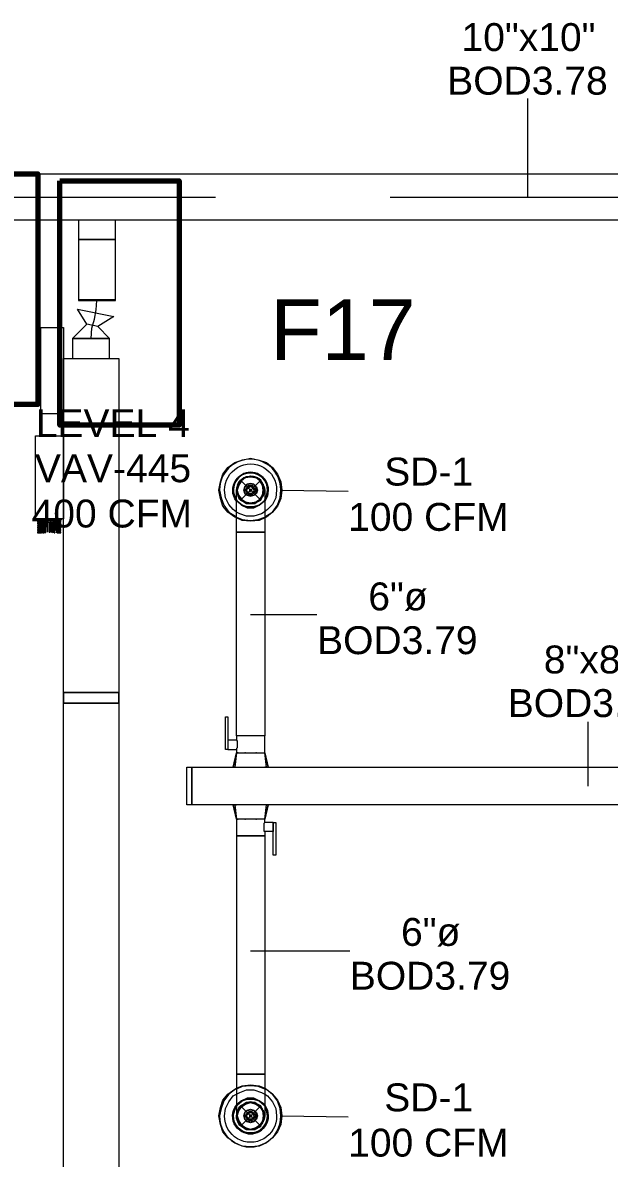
# Model space of a CAD drawing. Header units: metres. Extents: x 29 to 268, y -7 to 151.
# Drawn here: x 43.1 to 46.3, y 37.96 to 44.16 of the extents above; entities that cross this region are included whole.
import ezdxf

# ---------------------------------------------------------------- set-up
doc = ezdxf.new("R2010")
doc.units = ezdxf.units.M
doc.layers.add('HVAC - Ductos', color=5, linetype='Continuous', lineweight=50)
doc.layers.add('PDF2_Geometry', color=7, linetype='Continuous', true_color=0xaaaaaa)
doc.layers.add('PDF2_Text', color=7, linetype='Continuous')
doc.styles.add('PDF Arial-BoldMT-Identity-H', font='arial.ttf')
doc.styles.add('PDF Helvetica', font='')
doc.styles.get('PDF Helvetica').set_extended_font_data('Helvetica')

msp = doc.modelspace()

# ---------------------------------------------------------------- linework, layer by layer
at = {"layer": 'HVAC - Ductos', "lineweight": 0}
for points in [[(45.8578, 43.2076), (45.8578, 43.7484)], [(43.4057, 43.0838), (43.4057, 43.0838)], [(43.4057, 43.0838), (43.4057, 42.9784), (43.4103, 42.9784), (43.4195, 42.9784), (43.4332, 42.9784), (43.4561, 42.9784), (43.479, 42.9784), (43.5065, 42.9784), (43.534, 42.9784), (43.557, 42.9784), (43.5799, 42.9784), (43.5936, 42.9784), (43.6028, 42.9784), (43.6074, 42.9784), (43.6074, 43.0838)], [(43.4149, 43.0838), (43.4103, 43.0838)], [(43.4332, 43.0838), (43.4286, 43.0838), (43.4241, 43.0838)], [(43.4515, 43.0838), (43.4424, 43.0838), (43.4378, 43.0838)], [(43.4744, 43.0838), (43.4607, 43.0838)], [(43.5295, 43.0838), (43.5065, 43.0838), (43.4836, 43.0838)], [(43.5524, 43.0838), (43.5386, 43.0838)], [(43.5753, 43.0838), (43.5707, 43.0838), (43.5615, 43.0838)], [(43.589, 43.0838), (43.5844, 43.0838), (43.5799, 43.0838)], [(43.6028, 43.0838), (43.5982, 43.0838), (43.5936, 43.0838)], [(43.6074, 43.0838), (43.6074, 43.0838)], [(43.6074, 42.6438), (43.6028, 42.6438), (43.5844, 42.6438), (43.557, 42.6438), (43.5249, 42.6438), (43.4882, 42.6438), (43.4561, 42.6438), (43.4286, 42.6438), (43.4149, 42.6438), (43.4057, 42.6438)], [(43.4744, 42.4376), (43.479, 42.4926), (43.4928, 42.543), (43.502, 42.5934), (43.5065, 42.6438)], [(43.4515, 42.5155), (43.4011, 42.598), (43.5982, 42.5567), (43.5111, 42.5017), (43.4515, 42.5155), (43.3736, 42.4376), (43.3736, 42.3276), (43.3782, 42.3276), (43.3874, 42.3276), (43.4057, 42.3276), (43.4241, 42.3276), (43.447, 42.3276), (43.4744, 42.3276), (43.502, 42.3276), (43.5249, 42.3276), (43.5432, 42.3276), (43.5615, 42.3276), (43.5707, 42.3276), (43.5753, 42.3276), (43.5753, 42.4376), (43.3736, 42.4376), (43.5753, 42.4376), (43.5111, 42.5017)], [(44.2674, 41.4567), (44.2582, 41.4613), (44.2215, 41.4889), (44.194, 41.5209), (44.1803, 41.5622), (44.1711, 41.608), (44.1803, 41.6538), (44.194, 41.6951), (44.2215, 41.7317), (44.2582, 41.7593), (44.2994, 41.773), (44.3453, 41.7822), (44.3911, 41.773), (44.4324, 41.7593), (44.4644, 41.7317), (44.492, 41.6951), (44.5103, 41.6538), (44.5149, 41.608), (44.5103, 41.5622), (44.492, 41.5209), (44.4644, 41.4889), (44.4324, 41.4613), (44.4232, 41.4567)], [(44.4232, 41.608), (44.4186, 41.6263), (44.4094, 41.6447), (44.4003, 41.6584), (44.4094, 41.6447), (44.4186, 41.6263), (44.4232, 41.608), (44.4186, 41.6034), (44.4232, 41.608), (44.4232, 41.5897), (44.4232, 41.5667), (44.4232, 41.53), (44.4232, 41.4843), (44.4232, 41.4338), (44.4232, 41.3788), (44.4232, 40.2651), (44.4186, 40.2651), (44.4094, 40.2651), (44.4003, 40.2651), (44.382, 40.2651), (44.3636, 40.2651), (44.3453, 40.2651), (44.327, 40.2651), (44.3086, 40.2651), (44.2902, 40.2651), (44.2765, 40.2651), (44.272, 40.2651), (44.2674, 40.2651), (44.2674, 40.2421), (44.2215, 40.2421), (44.2215, 40.2375), (44.2215, 40.233), (44.2215, 40.2238), (44.2215, 40.2193), (44.2215, 40.2101), (44.2215, 40.2055), (44.2215, 40.2009), (44.2215, 40.1963), (44.2215, 40.1917), (44.2674, 40.1917), (44.2674, 40.1734), (44.272, 40.1734)], [(44.2948, 41.5576), (44.2811, 41.5713), (44.272, 41.5897), (44.272, 41.608), (44.272, 41.6263), (44.2811, 41.6447), (44.2948, 41.663), (44.3086, 41.6722), (44.327, 41.6813), (44.3453, 41.6813), (44.3636, 41.6813), (44.382, 41.6722), (44.3957, 41.663), (44.4094, 41.6447), (44.414, 41.6263), (44.4186, 41.608), (44.414, 41.5897), (44.4094, 41.5713), (44.3957, 41.5576), (44.382, 41.5438), (44.3636, 41.5392), (44.3453, 41.5346), (44.327, 41.5392), (44.3086, 41.5438), (44.2948, 41.5576), (44.3178, 41.5438), (44.3453, 41.5392), (44.3728, 41.5438), (44.3957, 41.5576), (44.4094, 41.5805), (44.414, 41.608), (44.4094, 41.6355), (44.3957, 41.6584), (44.3728, 41.6767), (44.3453, 41.6813), (44.3178, 41.6767), (44.2948, 41.6584), (44.2811, 41.6355), (44.272, 41.608), (44.2765, 41.5851)], [(44.272, 41.6355), (44.2765, 41.6401)], [(44.2948, 41.5622), (44.2811, 41.5805), (44.272, 41.608), (44.2765, 41.6355)], [(44.2765, 41.6401), (44.2948, 41.663), (44.3132, 41.6767)], [(44.2765, 41.6447), (44.2765, 41.6447)], [(44.3132, 41.6767), (44.3178, 41.6813)], [(44.3178, 41.6767), (44.3453, 41.6813), (44.3682, 41.6767)], [(44.3453, 41.6859), (44.3453, 41.6859)], [(44.3728, 41.6813), (44.3774, 41.6767)], [(44.3774, 41.6767), (44.3957, 41.663), (44.4094, 41.6401)], [(44.4003, 41.6584), (44.4003, 41.663)], [(44.4094, 41.6447), (44.4094, 41.6447)], [(44.414, 41.6401), (44.414, 41.6355)], [(44.414, 41.6355), (44.4186, 41.608), (44.414, 41.5851), (44.414, 41.5805), (44.414, 41.5759)], [(44.2674, 41.6034), (44.272, 41.5897), (44.2765, 41.5713), (44.2902, 41.553), (44.3086, 41.5438), (44.327, 41.5346), (44.3453, 41.5346), (44.3636, 41.5346), (44.382, 41.5438), (44.4003, 41.553), (44.4094, 41.5713), (44.4186, 41.5897), (44.4186, 41.6034)], [(44.3132, 41.5438), (44.2948, 41.5576), (44.2765, 41.5759), (44.2765, 41.5805), (44.272, 41.5851)], [(44.4094, 41.5759), (44.3957, 41.5576), (44.3774, 41.5438)], [(44.5149, 41.608), (44.877, 41.6034)], [(44.3682, 41.5392), (44.3453, 41.5346), (44.3178, 41.5392), (44.3132, 41.5392)], [(44.3178, 41.5392), (44.3178, 41.5392)], [(44.3728, 41.5392), (44.3728, 41.5392)], [(44.3774, 41.5392), (44.3728, 41.5392)], [(43.1765, 41.4521), (43.1765, 41.4476), (43.2407, 41.4476), (43.2361, 41.4476), (43.1811, 41.4476), (43.1811, 41.443), (43.2361, 41.443), (43.2315, 41.4384), (43.1811, 41.4384), (43.1811, 41.4338), (43.2315, 41.4338), (43.2269, 41.4292), (43.1811, 41.4292), (43.1811, 41.4246), (43.2269, 41.4246), (43.2224, 41.4155), (43.1811, 41.4155), (43.1811, 41.4109), (43.2178, 41.4109), (43.2178, 41.4063), (43.1811, 41.4063), (43.1811, 41.4017), (43.2132, 41.4017), (43.2086, 41.3971), (43.1811, 41.3971), (43.1811, 41.3926), (43.2086, 41.3926), (43.204, 41.388), (43.1811, 41.388), (43.1811, 41.3834), (43.204, 41.3834), (43.1994, 41.3788), (43.1811, 41.3788), (43.1811, 41.3742), (43.1994, 41.3742), (43.204, 41.3788), (43.204, 41.3742), (43.2086, 41.3742), (43.2086, 41.3834), (43.2132, 41.3971), (43.2132, 41.3742), (43.2178, 41.3742), (43.2178, 41.4017), (43.2224, 41.4155), (43.2224, 41.3742), (43.2269, 41.3788), (43.2269, 41.4201), (43.2361, 41.4292), (43.2361, 41.3788), (43.2361, 41.4384), (43.2407, 41.4338), (43.2453, 41.4338), (43.2453, 41.3788), (43.2499, 41.3788), (43.2499, 41.4338), (43.2545, 41.4384), (43.2545, 41.3788), (43.259, 41.3788), (43.259, 41.4292), (43.2636, 41.4201), (43.2636, 41.3788), (43.2682, 41.3742), (43.2682, 41.4155), (43.2728, 41.4017), (43.2728, 41.3742), (43.2774, 41.3742), (43.2774, 41.3971), (43.2865, 41.3834), (43.2865, 41.3742), (43.2865, 41.3788), (43.2911, 41.3742), (43.3094, 41.3742), (43.3094, 41.3788), (43.2911, 41.3788), (43.2911, 41.3834), (43.3094, 41.3834), (43.3094, 41.388), (43.2865, 41.388), (43.2865, 41.3926), (43.3094, 41.3926), (43.3094, 41.3971), (43.2819, 41.3971), (43.2774, 41.4017), (43.3094, 41.4017), (43.3094, 41.4063), (43.2774, 41.4063), (43.2728, 41.4109), (43.3094, 41.4109), (43.3094, 41.4155), (43.2682, 41.4155), (43.2682, 41.4246), (43.3094, 41.4246), (43.3094, 41.4292), (43.2636, 41.4292), (43.2636, 41.4338), (43.3094, 41.4338), (43.3094, 41.4384), (43.259, 41.4384), (43.2545, 41.443), (43.3094, 41.443), (43.3094, 41.4476), (43.2545, 41.4476), (43.314, 41.4476), (43.314, 41.4521)], [(44.4186, 41.4889), (44.4049, 41.4797), (44.3636, 41.4659), (44.3224, 41.4659), (44.2857, 41.4797), (44.2674, 41.4889)], [(44.2674, 41.4613), (44.2994, 41.4476), (44.3453, 41.443), (44.3865, 41.4476), (44.4232, 41.4613)], [(44.4232, 41.4567), (44.3911, 41.443), (44.3453, 41.4384), (44.2994, 41.443), (44.2674, 41.4567)], [(44.3453, 40.9297), (44.7074, 40.9297)], [(43.3232, 40.5034), (43.6257, 40.5034)], [(43.6257, 40.4438), (43.6257, 40.5034), (43.6257, 40.4438)], [(43.6257, 40.4438), (43.3232, 40.4438)], [(46.1878, 39.9901), (46.1878, 40.343)], [(44.2674, 40.2421), (44.272, 40.2375), (44.272, 40.233), (44.272, 40.2238), (44.272, 40.2147), (44.272, 40.2055), (44.272, 40.2009), (44.2674, 40.1963), (44.2674, 40.1917)], [(44.2536, 40.0955), (44.2491, 40.0955), (44.2674, 40.1734), (44.2491, 40.0955), (44.2536, 40.0955), (44.2582, 40.0955), (44.272, 40.0955), (44.2902, 40.0955), (44.2948, 40.0955)], [(44.2674, 40.1734), (44.2582, 40.0955)], [(44.4415, 40.0955), (44.4232, 40.1734), (44.4415, 40.0955)], [(44.4324, 40.0955), (44.4232, 40.1734)], [(44.2994, 40.0955), (44.3132, 40.0955), (44.3224, 40.0955), (44.327, 40.0955)], [(44.2994, 40.0955), (44.2994, 40.0955)], [(44.3315, 40.0955), (44.3545, 40.0955), (44.359, 40.0955)], [(44.3636, 40.0955), (44.3774, 40.0955), (44.3865, 40.0955), (44.3911, 40.0955), (44.4003, 40.0955), (44.414, 40.0955)], [(44.3636, 40.0955), (44.3636, 40.0955)], [(44.4186, 40.0955), (44.4278, 40.0955), (44.4324, 40.0955), (44.437, 40.0955), (44.4415, 40.0955), (44.437, 40.0955)], [(44.4278, 40.0955), (44.4232, 40.0955)], [(44.2491, 39.8892), (44.2674, 39.8113), (44.2491, 39.8892)], [(44.2948, 39.8892), (44.2902, 39.8892), (44.272, 39.8892), (44.2582, 39.8892), (44.2674, 39.8113)], [(44.2628, 39.8892), (44.2674, 39.8892)], [(44.327, 39.8892), (44.3224, 39.8892), (44.3132, 39.8892), (44.2994, 39.8892)], [(44.2994, 39.8892), (44.2994, 39.8892)], [(44.359, 39.8892), (44.3545, 39.8892), (44.3315, 39.8892)], [(44.414, 39.8892), (44.4003, 39.8892), (44.3911, 39.8892), (44.3865, 39.8892), (44.3774, 39.8892), (44.3636, 39.8892)], [(44.3636, 39.8892), (44.3636, 39.8892)], [(44.4232, 39.8113), (44.4324, 39.8892), (44.4278, 39.8892), (44.4186, 39.8892)], [(44.272, 39.8113), (44.2765, 39.8113), (44.272, 39.8113), (44.2674, 39.8113), (44.2674, 39.7197), (44.272, 39.7197), (44.2765, 39.7197), (44.2902, 39.7197), (44.3086, 39.7197), (44.327, 39.7197), (44.3453, 39.7197), (44.3636, 39.7197), (44.382, 39.7197), (44.4003, 39.7197), (44.4094, 39.7197), (44.4186, 39.7197), (44.4232, 39.7197), (44.4232, 38.4179), (44.4186, 38.4179), (44.4094, 38.4179), (44.4003, 38.4179), (44.382, 38.4179), (44.3636, 38.4179), (44.3453, 38.4179), (44.327, 38.4179), (44.3086, 38.4179), (44.2902, 38.4179), (44.2765, 38.4179), (44.272, 38.4179), (44.2674, 38.4179), (44.272, 38.4179), (44.2765, 38.4179), (44.2902, 38.4179), (44.3086, 38.4179), (44.327, 38.4179), (44.3453, 38.4179), (44.3636, 38.4179), (44.382, 38.4179), (44.4003, 38.4179), (44.4094, 38.4179), (44.4186, 38.4179), (44.4232, 38.4179), (44.4232, 38.3813), (44.4232, 38.3309), (44.4232, 38.2851), (44.4232, 38.2438), (44.4232, 38.2117), (44.4232, 38.1934), (44.4232, 38.1888)], [(44.469, 39.793), (44.4232, 39.793), (44.4232, 39.8113), (44.4186, 39.8113), (44.414, 39.8113), (44.4094, 39.8113), (44.4003, 39.8113), (44.382, 39.8113), (44.3636, 39.8113), (44.3453, 39.8113), (44.327, 39.8113), (44.3086, 39.8113), (44.2902, 39.8113), (44.2765, 39.8113)], [(44.4232, 39.7425), (44.4186, 39.7425), (44.4186, 39.7471), (44.4186, 39.7517), (44.4186, 39.7609), (44.4186, 39.7701), (44.4186, 39.7792), (44.4186, 39.7838), (44.4186, 39.7884), (44.4232, 39.793)], [(44.3453, 39.0917), (44.8861, 39.0917)], [(44.2674, 38.3401), (44.2994, 38.3538), (44.3453, 38.3584), (44.3911, 38.3538), (44.4232, 38.3401)], [(44.4232, 38.3355), (44.3865, 38.3492), (44.3453, 38.3538), (44.2994, 38.3492), (44.2674, 38.3355)], [(44.4232, 38.3401), (44.4324, 38.3355), (44.4644, 38.3079), (44.492, 38.2759), (44.5103, 38.2346), (44.5149, 38.1888), (44.5103, 38.1429), (44.492, 38.1017), (44.4644, 38.0697), (44.4324, 38.0421), (44.3911, 38.0238), (44.3453, 38.0192), (44.2994, 38.0238), (44.2582, 38.0421), (44.2215, 38.0697), (44.194, 38.1017), (44.1803, 38.1429), (44.1711, 38.1888), (44.1803, 38.2346), (44.194, 38.2759), (44.2215, 38.3079), (44.2582, 38.3355), (44.2674, 38.3401)], [(44.2674, 38.3079), (44.2857, 38.3171), (44.3224, 38.3309), (44.3636, 38.3309), (44.4049, 38.3171), (44.4232, 38.3079)], [(44.4186, 38.1934), (44.4186, 38.2071), (44.4094, 38.2255), (44.4003, 38.2438), (44.382, 38.2529), (44.3636, 38.2621), (44.3453, 38.2667), (44.327, 38.2621), (44.3086, 38.2529), (44.2902, 38.2438), (44.2765, 38.2255), (44.272, 38.2071), (44.2674, 38.1934)], [(44.2765, 38.2117), (44.272, 38.1888), (44.2811, 38.1613), (44.2948, 38.1384), (44.3086, 38.1246), (44.327, 38.1155), (44.3453, 38.1155), (44.3636, 38.1155), (44.382, 38.1246), (44.3957, 38.1384), (44.4094, 38.1521), (44.414, 38.1705), (44.4186, 38.1888), (44.414, 38.2071), (44.4094, 38.2255), (44.3957, 38.2392), (44.382, 38.2529), (44.3636, 38.2621), (44.3453, 38.2621), (44.327, 38.2621), (44.3086, 38.2529), (44.2948, 38.2392), (44.3178, 38.2529), (44.3453, 38.2621), (44.3728, 38.2529), (44.3957, 38.2392), (44.4094, 38.2163), (44.414, 38.1888), (44.4094, 38.1613), (44.3957, 38.1384), (44.3728, 38.1246), (44.3453, 38.1155), (44.3178, 38.1246), (44.2948, 38.1384), (44.2811, 38.1521), (44.272, 38.1705), (44.272, 38.1888), (44.2811, 38.2163), (44.2948, 38.2392), (44.2811, 38.2255), (44.272, 38.2071), (44.272, 38.1888), (44.2765, 38.1659)], [(44.272, 38.2163), (44.2765, 38.2163), (44.2765, 38.2209), (44.2948, 38.2392), (44.3132, 38.2529)], [(44.3132, 38.2575), (44.3178, 38.2575), (44.3453, 38.2621), (44.3682, 38.2575)], [(44.3178, 38.2575), (44.3178, 38.2575)], [(44.3728, 38.2575), (44.3774, 38.2575)], [(44.3728, 38.2575), (44.3728, 38.2575)], [(44.3774, 38.2529), (44.3957, 38.2392), (44.4094, 38.2209)], [(44.2765, 38.1567), (44.2765, 38.1613), (44.272, 38.1613)], [(44.414, 38.2209), (44.414, 38.2163)], [(44.414, 38.2163), (44.414, 38.2163)], [(44.414, 38.2117), (44.4186, 38.1888), (44.414, 38.1659)], [(44.414, 38.1613), (44.414, 38.1567)], [(44.5149, 38.1888), (44.877, 38.1842)], [(44.3132, 38.1246), (44.2948, 38.1384), (44.2765, 38.1567)], [(44.3178, 38.1155), (44.3178, 38.1201), (44.3132, 38.1201)], [(44.3682, 38.1201), (44.3453, 38.1155), (44.3178, 38.1201)], [(44.3453, 38.1109), (44.3453, 38.1109)], [(44.3774, 38.1201), (44.3728, 38.1201), (44.3728, 38.1155)], [(44.4094, 38.1567), (44.3957, 38.1384), (44.3774, 38.1246)], [(44.4003, 38.1338), (44.4003, 38.1384)]]:
    msp.add_lwpolyline(points, dxfattribs=at)
for points in [[(48.232, 43.0838), (42.7136, 43.0838), (42.7136, 43.3359), (48.232, 43.3359)], [(43.6074, 42.6438), (43.6074, 42.6484), (43.6074, 42.9784), (43.6028, 42.9784), (43.5936, 42.9784), (43.5799, 42.9784), (43.557, 42.9784), (43.534, 42.9784), (43.5065, 42.9784), (43.479, 42.9784), (43.4561, 42.9784), (43.4332, 42.9784), (43.4195, 42.9784), (43.4103, 42.9784), (43.4057, 42.9784), (43.4057, 42.6484), (43.4057, 42.6438), (43.4149, 42.6438), (43.4286, 42.6438), (43.4561, 42.6438), (43.4882, 42.6438), (43.5249, 42.6438), (43.557, 42.6438), (43.5844, 42.6438), (43.6028, 42.6438)], [(43.6074, 42.6484), (43.6028, 42.6484), (43.5936, 42.6484), (43.5799, 42.6484), (43.557, 42.6484), (43.534, 42.6484), (43.5065, 42.6484), (43.479, 42.6484), (43.4561, 42.6484), (43.4332, 42.6484), (43.4195, 42.6484), (43.4103, 42.6484), (43.4057, 42.6484), (43.4103, 42.6484), (43.4195, 42.6484), (43.4332, 42.6484), (43.4561, 42.6484), (43.479, 42.6484), (43.5065, 42.6484), (43.534, 42.6484), (43.557, 42.6484), (43.5799, 42.6484), (43.5936, 42.6484), (43.6028, 42.6484)], [(43.6074, 42.6484), (43.6028, 42.6484), (43.5844, 42.6484), (43.557, 42.6484), (43.5249, 42.6484), (43.4882, 42.6484), (43.4561, 42.6484), (43.4286, 42.6484), (43.4103, 42.6484), (43.4057, 42.6484), (43.4103, 42.6484), (43.4286, 42.6484), (43.4561, 42.6484), (43.4882, 42.6484), (43.5249, 42.6484), (43.557, 42.6484), (43.5844, 42.6484), (43.6028, 42.6484)], [(43.1994, 42.4972), (43.3232, 42.4972), (43.3232, 42.0251), (43.1994, 42.0251)], [(43.3736, 42.4376), (43.3782, 42.4376), (43.3874, 42.4376), (43.4057, 42.4376), (43.4241, 42.4376), (43.447, 42.4376), (43.4744, 42.4376), (43.502, 42.4376), (43.5249, 42.4376), (43.5432, 42.4376), (43.5615, 42.4376), (43.5707, 42.4376), (43.5753, 42.4376), (43.5707, 42.4376), (43.5615, 42.4376), (43.5432, 42.4376), (43.5249, 42.4376), (43.502, 42.4376), (43.4744, 42.4376), (43.447, 42.4376), (43.4241, 42.4376), (43.4057, 42.4376), (43.3874, 42.4376), (43.3782, 42.4376)], [(43.3232, 40.5034), (43.3232, 42.3276), (43.6257, 42.3276), (43.6257, 40.5034)], [(43.1719, 41.9059), (43.3232, 41.9059), (43.3232, 41.4521), (43.1719, 41.4521)], [(44.3132, 41.6263), (44.3086, 41.608), (44.3132, 41.6263), (44.327, 41.6401), (44.3453, 41.6447), (44.3636, 41.6401), (44.3774, 41.6263), (44.382, 41.608), (44.3774, 41.5897), (44.3636, 41.5805), (44.3453, 41.5759), (44.327, 41.5805), (44.3132, 41.5897), (44.3086, 41.608), (44.3132, 41.5897), (44.327, 41.5805), (44.3453, 41.5759), (44.3636, 41.5805), (44.3728, 41.5897), (44.3774, 41.608), (44.3728, 41.6263), (44.3636, 41.6401), (44.3453, 41.6447), (44.327, 41.6401)], [(44.327, 41.6217), (44.3178, 41.608), (44.3224, 41.6217), (44.3361, 41.6355), (44.3545, 41.6355), (44.3636, 41.6217), (44.3728, 41.608), (44.3636, 41.5943), (44.3545, 41.5851), (44.3361, 41.5851), (44.3224, 41.5943), (44.3178, 41.608), (44.327, 41.5943), (44.3361, 41.5851), (44.3545, 41.5851), (44.3636, 41.5943), (44.3682, 41.608), (44.3636, 41.6217), (44.3545, 41.6309), (44.3361, 41.6309)], [(44.3315, 41.6217), (44.3453, 41.6309), (44.359, 41.6217), (44.3636, 41.608), (44.359, 41.5943), (44.3453, 41.5897), (44.3315, 41.5943), (44.3224, 41.608)], [(44.3407, 41.6126), (44.3407, 41.608), (44.3407, 41.6126), (44.3499, 41.6126), (44.3499, 41.608), (44.3453, 41.6126)], [(44.3453, 41.6034), (44.3499, 41.608), (44.3499, 41.6034), (44.3407, 41.6034), (44.3407, 41.608), (44.3407, 41.6034)], [(44.4232, 41.5484), (44.437, 41.5759), (44.4415, 41.608), (44.437, 41.5759)], [(44.272, 41.5484), (44.2994, 41.5255), (44.327, 41.5163), (44.359, 41.5163), (44.3911, 41.5255), (44.4186, 41.5484), (44.3911, 41.5255), (44.3636, 41.5117), (44.327, 41.5117), (44.2948, 41.5255), (44.272, 41.5484), (44.2674, 41.5484), (44.272, 41.5484), (44.2674, 41.5576)], [(44.4232, 41.5576), (44.4186, 41.5484), (44.3911, 41.5255), (44.359, 41.5163), (44.327, 41.5163), (44.2994, 41.5255), (44.272, 41.5484), (44.2948, 41.5255), (44.327, 41.5117), (44.3636, 41.5117), (44.3911, 41.5255), (44.4186, 41.5484), (44.4232, 41.5484), (44.4186, 41.5484)], [(43.2453, 41.4521), (43.2499, 41.4476), (43.2499, 41.443), (43.2453, 41.443), (43.2407, 41.443), (43.2407, 41.4476)], [(44.2674, 41.3788), (44.272, 41.3788), (44.2765, 41.3788), (44.2902, 41.3788), (44.3086, 41.3788), (44.327, 41.3788), (44.3453, 41.3788), (44.3636, 41.3788), (44.382, 41.3788), (44.4003, 41.3788), (44.4094, 41.3788), (44.4186, 41.3788), (44.4232, 41.3788), (44.4186, 41.3788), (44.4094, 41.3788), (44.4003, 41.3788), (44.382, 41.3788), (44.3636, 41.3788), (44.3453, 41.3788), (44.327, 41.3788), (44.3086, 41.3788), (44.2902, 41.3788), (44.2765, 41.3788), (44.272, 41.3788)], [(43.3232, 40.5034), (43.3232, 40.4438)], [(43.3232, 31.9233), (43.3232, 40.4438), (43.6257, 40.4438), (43.6257, 31.9233)], [(44.2078, 40.3705), (44.2215, 40.3705), (44.2215, 40.1917), (44.2078, 40.1917)], [(44.3178, 40.1734), (44.3132, 40.1734)], [(44.3774, 40.1734), (44.3728, 40.1734)], [(44.0244, 40.0955), (44.0244, 39.8892), (43.997, 39.8892), (43.997, 40.0955)], [(46.8158, 39.8892), (44.0244, 39.8892), (44.0244, 40.0955), (46.8158, 40.0955)], [(44.2536, 39.8892), (44.2491, 39.8892)], [(44.4415, 39.8892), (44.4232, 39.8113), (44.4415, 39.8892), (44.437, 39.8892)], [(44.3132, 39.8113), (44.3178, 39.8113)], [(44.3728, 39.8113), (44.3774, 39.8113)], [(44.4828, 39.6142), (44.469, 39.6142), (44.469, 39.793), (44.4828, 39.793)], [(44.272, 38.2529), (44.2948, 38.2713), (44.327, 38.2851), (44.3636, 38.2851), (44.3911, 38.2713), (44.4186, 38.2529), (44.4232, 38.2484), (44.4186, 38.2529), (44.3911, 38.2713), (44.3636, 38.2851), (44.327, 38.2851), (44.2948, 38.2713), (44.272, 38.2529), (44.2674, 38.2484)], [(44.4186, 38.2484), (44.3911, 38.2713), (44.359, 38.2805), (44.327, 38.2805), (44.2994, 38.2713), (44.272, 38.2484), (44.2674, 38.2438), (44.272, 38.2484), (44.2994, 38.2713), (44.327, 38.2805), (44.359, 38.2805), (44.3911, 38.2713), (44.4186, 38.2484), (44.4232, 38.2438)], [(44.3132, 38.2071), (44.3086, 38.1888), (44.3132, 38.2071), (44.327, 38.2209), (44.3453, 38.2255), (44.3636, 38.2209), (44.3774, 38.2071), (44.382, 38.1888), (44.3774, 38.1705), (44.3636, 38.1567), (44.3453, 38.1521), (44.327, 38.1567), (44.3132, 38.1705), (44.3086, 38.1888), (44.3132, 38.1705), (44.327, 38.1613), (44.3453, 38.1567), (44.3636, 38.1613), (44.3728, 38.1705), (44.3774, 38.1888), (44.3728, 38.2071), (44.3636, 38.2163), (44.3453, 38.2209), (44.327, 38.2163)], [(44.4415, 38.1888), (44.437, 38.2209), (44.4232, 38.2484), (44.437, 38.2209)], [(44.327, 38.2025), (44.3178, 38.1888), (44.3224, 38.2025), (44.3361, 38.2117), (44.3545, 38.2117), (44.3636, 38.2025), (44.3728, 38.1888), (44.3636, 38.1751), (44.3545, 38.1659), (44.3361, 38.1659), (44.3224, 38.1751), (44.3178, 38.1888), (44.327, 38.1751), (44.3361, 38.1659), (44.3545, 38.1659), (44.3636, 38.1751), (44.3682, 38.1888), (44.3636, 38.2025), (44.3545, 38.2117), (44.3361, 38.2117)], [(44.3315, 38.2025), (44.3453, 38.2071), (44.359, 38.2025), (44.3636, 38.1888), (44.359, 38.1751), (44.3453, 38.1705), (44.3315, 38.1751), (44.3224, 38.1888)], [(44.3407, 38.1934), (44.3407, 38.1888), (44.3407, 38.1934), (44.3499, 38.1934), (44.3499, 38.1888), (44.3453, 38.1934)], [(44.3453, 38.1842), (44.3499, 38.1888), (44.3499, 38.1842), (44.3407, 38.1842), (44.3407, 38.1888), (44.3407, 38.1842)], [(44.4003, 38.1384), (44.4094, 38.1521), (44.4186, 38.1705), (44.4232, 38.1888), (44.4186, 38.1934), (44.4232, 38.1888), (44.4186, 38.1705), (44.4094, 38.1521)]]:
    msp.add_lwpolyline(points, close=True, dxfattribs=at)
for points in [[(44.4232, 41.4613), (44.4278, 41.4659), (44.4644, 41.4889), (44.492, 41.5255), (44.5057, 41.5667), (44.5103, 41.608, 1.013803), (44.1757, 41.608), (44.1848, 41.5667), (44.1986, 41.5255), (44.2261, 41.4889), (44.2628, 41.4659), (44.2674, 41.4613)], [(44.2674, 41.4889), (44.2491, 41.5026), (44.2261, 41.53), (44.2078, 41.5667), (44.2032, 41.608, -1.008586), (44.4874, 41.608), (44.4828, 41.5667), (44.4644, 41.53), (44.437, 41.5026), (44.4186, 41.4889)], [(44.2765, 40.1734), (44.272, 40.1734), (44.2765, 40.1734), (44.2902, 40.1734), (44.3086, 40.1734), (44.327, 40.1734), (44.3453, 40.1734), (44.3636, 40.1734), (44.382, 40.1734), (44.4003, 40.1734), (44.4094, 40.1734), (44.414, 40.1734), (44.4186, 40.1734), (44.4232, 40.1734), (44.4232, 40.2651), (44.4186, 40.2651), (44.4094, 40.2651), (44.4003, 40.2651), (44.382, 40.2651), (44.3636, 40.2651), (44.3453, 40.2651), (44.327, 40.2651), (44.3086, 40.2651), (44.2902, 40.2651), (44.2765, 40.2651), (44.272, 40.2651), (44.2674, 40.2651), (44.2674, 41.3788), (44.2674, 41.4155), (44.2674, 41.4659), (44.2674, 41.5163), (44.2674, 41.553), (44.2674, 41.5851), (44.2674, 41.6034), (44.2674, 41.608), (44.2674, 41.6034), (44.2674, 41.608), (44.272, 41.6263), (44.2765, 41.6447), (44.2902, 41.663), (44.3086, 41.6767), (44.327, 41.6813), (44.3453, 41.6859), (44.3636, 41.6813), (44.382, 41.6767), (44.4003, 41.663, 0.636582), (44.2674, 41.608)], [(44.469, 39.7884), (44.469, 39.7838), (44.469, 39.7792), (44.469, 39.7746), (44.469, 39.7655), (44.469, 39.7609), (44.469, 39.7517), (44.469, 39.7471), (44.469, 39.7425), (44.4232, 39.7425), (44.4232, 39.7197), (44.4186, 39.7197), (44.4094, 39.7197), (44.4003, 39.7197), (44.382, 39.7197), (44.3636, 39.7197), (44.3453, 39.7197), (44.327, 39.7197), (44.3086, 39.7197), (44.2902, 39.7197), (44.2765, 39.7197), (44.272, 39.7197), (44.2674, 39.7197), (44.2674, 38.4179), (44.2674, 38.3629), (44.2674, 38.3125), (44.2674, 38.2667), (44.2674, 38.23), (44.2674, 38.2071), (44.2674, 38.1934), (44.2674, 38.1888), (44.2674, 38.1934), (44.2674, 38.1888, 0.613056), (44.4003, 38.1338, -0.635981), (44.2674, 38.1888)], [(44.2674, 38.3355), (44.2628, 38.3355), (44.2261, 38.3079), (44.1986, 38.2713), (44.1848, 38.23), (44.1757, 38.1888, 1.013813), (44.5103, 38.1888), (44.5057, 38.23), (44.492, 38.2713), (44.4644, 38.3079), (44.4278, 38.3355), (44.4232, 38.3355)], [(44.4232, 38.3079), (44.437, 38.2988), (44.4644, 38.2667), (44.4828, 38.23), (44.4874, 38.1888, -1.013323), (44.2032, 38.1888), (44.2078, 38.23), (44.2261, 38.2667), (44.2491, 38.2988), (44.2674, 38.3079)]]:
    msp.add_lwpolyline(points, format="xyb", dxfattribs=at)
for points in [[(44.4232, 41.5576), (44.4324, 41.5759), (44.437, 41.608, 1.361627), (44.2674, 41.5576), (44.2582, 41.5759), (44.2491, 41.608), (44.2536, 41.5759), (44.2674, 41.5484, -1.387098), (44.4415, 41.608, 1.018357), (44.2491, 41.608, -1.341606)], [(44.2491, 38.1888, 1.018922), (44.4415, 38.1888, -1.404949), (44.2674, 38.2484), (44.2536, 38.2209), (44.2491, 38.1888), (44.2582, 38.2209), (44.2674, 38.2438, 1.368965), (44.437, 38.1888), (44.4324, 38.2209), (44.4232, 38.2438, -1.331886)]]:
    msp.add_lwpolyline(points, format="xyb", close=True, dxfattribs=at)
at = {"layer": 'PDF2_Geometry', "color": 232, "lineweight": 70, "true_color": 0xe91e64}
for points in [[(42.5382, 43.3363), (43.1843, 43.3363), (43.1843, 42.077), (42.5382, 42.077)], [(43.3036, 43.2976), (43.9544, 43.2976), (43.9544, 41.9629), (43.3036, 41.9629)]]:
    msp.add_lwpolyline(points, close=True, dxfattribs=at)
at = {"layer": 'PDF2_Geometry', "lineweight": 0}
for points in [[(44.1528, 43.2076), (42.8832, 43.2076)], [(46.3757, 43.2076), (45.1061, 43.2076)]]:
    msp.add_lwpolyline(points, dxfattribs=at)
at = {"layer": 'PDF2_Geometry', "color": 8, "lineweight": 0, "true_color": 0x808080}
for points in [[(44.4049, 41.6538), (44.3682, 41.6813), (44.3224, 41.6813), (44.2811, 41.6538), (44.2674, 41.608), (44.2811, 41.5622), (44.3224, 41.5346), (44.3682, 41.5346), (44.4049, 41.5622), (44.4232, 41.608)], [(44.4049, 38.2346), (44.3682, 38.2621), (44.3224, 38.2621), (44.2811, 38.2346), (44.2674, 38.1888), (44.2811, 38.1429), (44.3224, 38.1155), (44.3682, 38.1155), (44.4049, 38.1429), (44.4232, 38.1888)]]:
    msp.add_lwpolyline(points, close=True, dxfattribs=at)
for points in [[(44.2902, 41.663), (44.4003, 41.553)], [(44.4003, 41.663), (44.2902, 41.553)], [(44.2902, 38.2438), (44.4003, 38.1338)], [(44.4003, 38.2438), (44.2902, 38.1338)]]:
    msp.add_lwpolyline(points, dxfattribs=at)

# ---------------------------------------------------------------- texts
at = {"layer": 'PDF2_Text', "lineweight": 0, "char_height": 0.15247, "attachment_point": 4, "style": 'PDF Helvetica'}
for s, insert in [('10"x10"', (45.4963, 44.0829)), ('BOD3.78', (45.4184, 43.8445)), ('LEVEL 4', (43.1725, 41.9744)), ('VAV-445', (43.1679, 41.7269)), ('SD-1', (45.0747, 41.7086)), ('400 CFM', (43.1496, 41.4794)), ('100 CFM', (44.8776, 41.4611)), ('6"ø', (44.9876, 41.0257)), ('BOD3.79', (44.708, 40.7873)), ('8"x8"', (45.9455, 40.6819)), ('BOD3.76', (45.7485, 40.4436)), ('6"ø', (45.1663, 39.1923)), ('BOD3.79', (44.8867, 38.9539)), ('SD-1', (45.0747, 38.2893)), ('100 CFM', (44.8776, 38.0418))]:
    msp.add_mtext(s, dxfattribs=dict(at, insert=insert))
at = {"layer": 'PDF2_Text', "color": 232, "lineweight": 70, "true_color": 0xe91e64, "insert": (44.4517, 42.4852), "char_height": 0.33001, "attachment_point": 4, "style": 'PDF Arial-BoldMT-Identity-H'}
msp.add_mtext('F17', dxfattribs=at)

doc.saveas('drawing.dxf')
